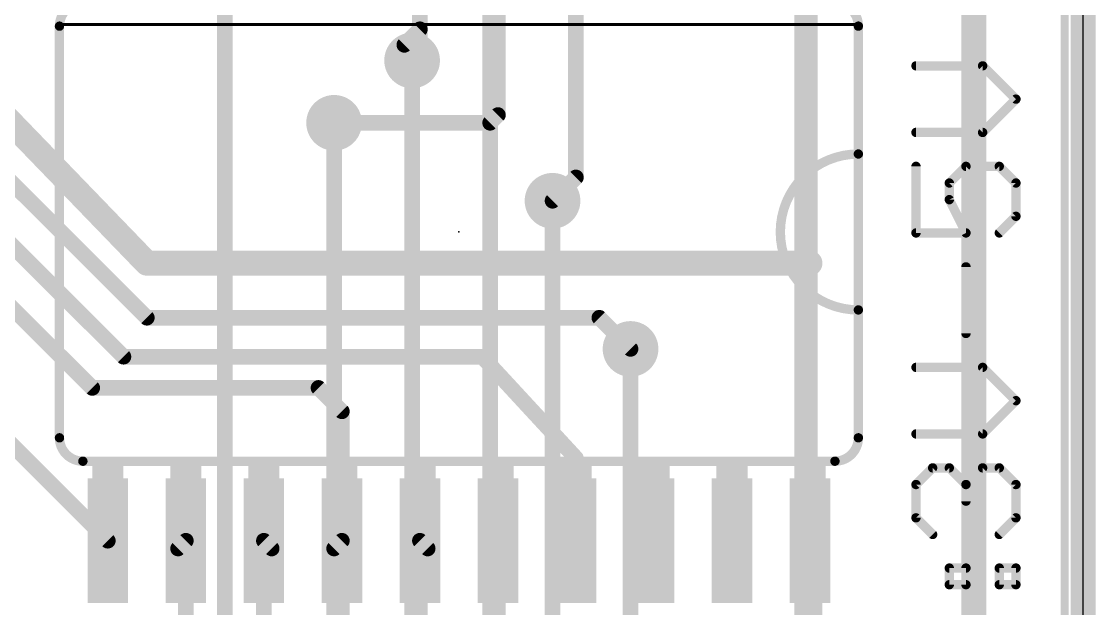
# Model space of a CAD drawing. Extents: x -31.2 to 31.2, y -41.1 to 40.8.
# Drawn here: x 8.12 to 25.6, y 12.15 to 21.72 of the extents above; entities that cross this region are included whole.
import ezdxf

# ---------------------------------------------------------------- set-up
doc = ezdxf.new("R2010")
doc.units = 0
for name, color, linetype in [('1', 12, 'CONTINUOUS'), ('16', 132, 'CONTINUOUS'), ('18', 110, 'CONTINUOUS'), ('20', 53, 'CONTINUOUS'), ('21', 40, 'CONTINUOUS'), ('22', 6, 'CONTINUOUS'), ('23', 40, 'CONTINUOUS'), ('51', 253, 'CONTINUOUS')]:
    doc.layers.add(name, color=color, linetype=linetype)

# ---------------------------------------------------------------- blocks, each defined once
blk = doc.blocks.new('RECT')
blk.add_solid([(-0.5, -0.5), (0.5, -0.5), (-0.5, 0.5), (0.5, 0.5)])
blk = doc.blocks.new('ROUNDV')
at = {"const_width": 0.5}
blk.add_lwpolyline([(0, -0.25, 1), (0, 0.25, 1), (0, -0.25)], format="xyb", dxfattribs=at)

msp = doc.modelspace()

# ---------------------------------------------------------------- linework, layer by layer
at = {"layer": '1'}
for points, const_width in [([(25.4, -40.64), (25.4, 40.64)], 0.4064), ([(23.622, 24.892), (23.622, 0.762)], 0.4064), ([(14.605, 21.59), (14.605, 23.3172)], 0.254), ([(15.875, 20.193), (15.875, 23.3172)], 0.254), ([(17.145, 23.3172), (17.145, 19.177)], 0.254), ([(20.955, 17.78), (20.955, 23.3172)], 0.254), ([(14.351, 21.336), (14.605, 21.59)], 0.254), ([(14.605, 21.463), (14.605, 21.59)], 0.254), ([(6.604, 21.463), (10.16, 17.78)], 0.4064), ([(14.478, 21.082), (14.605, 21.463)], 0.254), ([(6.223, 20.828), (10.16, 16.891)], 0.254), ([(9.779, 16.256), (5.842, 20.193)], 0.254), ([(15.748, 20.066), (15.875, 20.193)], 0.254), ([(13.208, 20.066), (15.748, 20.066)], 0.254), ([(5.461, 19.558), (9.271, 15.748)], 0.254), ([(17.145, 19.177), (16.764, 18.796)], 0.254), ([(10.16, 17.78), (20.955, 17.78)], 0.4064), ([(20.955, 13.2588), (20.955, 17.78)], 0.254), ([(10.16, 16.891), (17.526, 16.891)], 0.254), ([(17.526, 16.891), (18.034, 16.383)], 0.254), ([(15.621, 16.256), (9.779, 16.256)], 0.254), ([(17.145, 14.605), (15.621, 16.256)], 0.254), ([(7.0358, 15.748), (9.525, 13.2588)], 0.254), ([(9.271, 15.748), (12.954, 15.748)], 0.254), ([(12.954, 15.748), (13.335, 15.367)], 0.254), ([(13.335, 15.367), (13.335, 13.2588)], 0.254), ([(17.145, 13.2588), (17.145, 14.605)], 0.254), ([(10.668, 13.1318), (10.795, 13.2588)], 0.254), ([(10.795, 8.001), (10.795, 13.2588)], 0.254), ([(12.192, 13.1318), (12.065, 13.2588)], 0.254), ([(12.065, 8.255), (12.065, 13.2588)], 0.254), ([(13.208, 13.1318), (13.335, 13.2588)], 0.254), ([(13.335, 8.509), (13.335, 13.2588)], 0.254), ([(14.732, 13.1318), (14.605, 13.2588)], 0.254), ([(14.605, 8.763), (14.605, 13.2588)], 0.254), ([(15.875, 13.2588), (15.875, 11.303)], 0.254), ([(20.955, 9.779), (20.955, 13.2588)], 0.4064)]:
    msp.add_lwpolyline(points, dxfattribs=dict(at, const_width=const_width))
for points, const_width in [([(14.6685, 21.59, 1), (14.5415, 21.59)], 0.127), ([(14.6499, 21.5451, 1), (14.5601, 21.6349)], 0.127), ([(14.5415, 21.59, 1), (14.6685, 21.59)], 0.127), ([(14.5415, 21.463, 1), (14.6685, 21.463)], 0.127), ([(14.6652, 21.4429, 1), (14.5448, 21.4831)], 0.127), ([(14.3061, 21.3809, 1), (14.3959, 21.2911)], 0.127), ([(14.4178, 21.1021, 1), (14.5382, 21.0619)], 0.127), ([(15.9199, 20.1481, 1), (15.8301, 20.2379)], 0.127), ([(13.208, 20.1295, 1), (13.208, 20.0025)], 0.127), ([(15.7031, 20.1109, 1), (15.7929, 20.0211)], 0.127), ([(15.748, 20.0025, 1), (15.748, 20.1295)], 0.127), ([(15.8115, 20.193, 1), (15.9385, 20.193)], 0.127), ([(17.0815, 19.177, 1), (17.2085, 19.177)], 0.127), ([(17.1899, 19.1321, 1), (17.1001, 19.2219)], 0.127), ([(16.7191, 18.8409, 1), (16.8089, 18.7511)], 0.127), ([(10.16, 17.8816, 1), (10.16, 17.6784)], 0.2032), ([(10.0869, 17.7094, 1), (10.2331, 17.8506)], 0.2032), ([(21.0185, 17.78, 1), (20.8915, 17.78)], 0.127), ([(20.8915, 17.78, 1), (21.0185, 17.78)], 0.127), ([(20.955, 17.6784, 1), (20.955, 17.8816)], 0.2032), ([(10.16, 16.9545, 1), (10.16, 16.8275)], 0.127), ([(10.1151, 16.8461, 1), (10.2049, 16.9359)], 0.127), ([(17.5709, 16.9359, 1), (17.4811, 16.8461)], 0.127), ([(17.526, 16.8275, 1), (17.526, 16.9545)], 0.127), ([(17.9891, 16.3381, 1), (18.0789, 16.4279)], 0.127), ([(9.779, 16.3195, 1), (9.779, 16.1925)], 0.127), ([(9.7341, 16.2111, 1), (9.8239, 16.3009)], 0.127), ([(15.6677, 16.2991, 1), (15.5743, 16.2129)], 0.127), ([(15.621, 16.1925, 1), (15.621, 16.3195)], 0.127), ([(9.271, 15.8115, 1), (9.271, 15.6845)], 0.127), ([(9.2261, 15.7031, 1), (9.3159, 15.7929)], 0.127), ([(12.9989, 15.7929, 1), (12.9091, 15.7031)], 0.127), ([(12.954, 15.6845, 1), (12.954, 15.8115)], 0.127), ([(13.3985, 15.367, 1), (13.2715, 15.367)], 0.127), ([(13.2901, 15.3221, 1), (13.3799, 15.4119)], 0.127), ([(17.2085, 14.605, 1), (17.0815, 14.605)], 0.127), ([(17.0983, 14.5619, 1), (17.1917, 14.6481)], 0.127), ([(9.4801, 13.2139, 1), (9.5699, 13.3037)], 0.127), ([(10.8585, 13.2588, 1), (10.7315, 13.2588)], 0.127), ([(10.8399, 13.2139, 1), (10.7501, 13.3037)], 0.127), ([(12.1099, 13.3037, 1), (12.0201, 13.2139)], 0.127), ([(12.1285, 13.2588, 1), (12.0015, 13.2588)], 0.127), ([(13.3985, 13.2588, 1), (13.2715, 13.2588)], 0.127), ([(13.2715, 13.2588, 1), (13.3985, 13.2588)], 0.127), ([(13.3799, 13.2139, 1), (13.2901, 13.3037)], 0.127), ([(14.6499, 13.3037, 1), (14.5601, 13.2139)], 0.127), ([(14.6685, 13.2588, 1), (14.5415, 13.2588)], 0.127), ([(15.9385, 13.2588, 1), (15.8115, 13.2588)], 0.127), ([(17.0815, 13.2588, 1), (17.2085, 13.2588)], 0.127), ([(21.0566, 13.2588, 1), (20.8534, 13.2588)], 0.2032), ([(20.8915, 13.2588, 1), (21.0185, 13.2588)], 0.127), ([(10.6231, 13.1767, 1), (10.7129, 13.0869)], 0.127), ([(12.1471, 13.0869, 1), (12.2369, 13.1767)], 0.127), ([(13.1631, 13.1767, 1), (13.2529, 13.0869)], 0.127), ([(14.6871, 13.0869, 1), (14.7769, 13.1767)], 0.127)]:
    msp.add_lwpolyline(points, format="xyb", dxfattribs=dict(at, const_width=const_width))
at = {"layer": '16'}
for points, const_width in [([(25.4, -40.894), (25.4, 40.386)], 0.4064), ([(20.828, 25.908), (20.828, 7.874)], 0.254), ([(11.43, 8.89), (11.43, 24.384)], 0.254), ([(15.748, 9.144), (15.748, 24.257)], 0.254), ([(14.478, 7.874), (14.478, 21.082)], 0.254), ([(13.208, 4.318), (13.208, 20.066)], 0.254), ([(16.764, 7.62), (16.764, 18.796)], 0.254), ([(18.034, 16.383), (18.034, 9.144)], 0.254)]:
    msp.add_lwpolyline(points, dxfattribs=dict(at, const_width=const_width))
at = {"layer": '16', "const_width": 0.127}
for points in [[(14.5415, 21.082, 1), (14.4145, 21.082)], [(13.2715, 20.066, 1), (13.1445, 20.066)], [(16.8275, 18.796, 1), (16.7005, 18.796)], [(18.0975, 16.383, 1), (17.9705, 16.383)]]:
    msp.add_lwpolyline(points, format="xyb", dxfattribs=at)
at = {"layer": '20'}
msp.add_line((25.4, -35.56), (25.4, 35.56), dxfattribs=at)
at = {"layer": '21'}
for points, const_width in [([(9.1186, 22.0218, 0.4142), (8.7376, 21.6408)], 0.1524), ([(21.7424, 21.6408, 0.4142), (21.3614, 22.0218)], 0.1524), ([(8.7757, 21.6408, 1), (8.6995, 21.6408)], 0.0762), ([(8.763, 21.6789, 1), (8.763, 21.6535)], 0.0254), ([(21.7805, 21.6408, 1), (21.7043, 21.6408)], 0.0762), ([(21.717, 21.6535, 1), (21.717, 21.6789)], 0.0254), ([(8.6995, 21.6408, 1), (8.7757, 21.6408)], 0.0762), ([(21.7043, 21.6408, 1), (21.7805, 21.6408)], 0.0762), ([(22.6808, 21.0322, 1), (22.6808, 20.956)], 0.0762), ([(23.7924, 21.0211, 1), (23.7385, 20.9672)], 0.0762), ([(23.7655, 20.956, 1), (23.7655, 21.0322)], 0.0762), ([(24.3347, 20.4249, 1), (24.2809, 20.4787)], 0.0762), ([(24.2809, 20.4249, 1), (24.3347, 20.4787)], 0.0762), ([(22.6808, 19.9476, 1), (22.6808, 19.8714)], 0.0762), ([(23.7385, 19.9364, 1), (23.7924, 19.8825)], 0.0762), ([(23.7655, 19.8714, 1), (23.7655, 19.9476)], 0.0762), ([(21.7424, 19.558, 1), (21.7424, 17.018)], 0.1524), ([(21.7805, 19.558, 1), (21.7043, 19.558)], 0.0762), ([(21.7043, 19.558, 1), (21.7805, 19.558)], 0.0762), ([(21.7424, 19.5199, 1), (21.7424, 19.5961)], 0.0762), ([(22.7189, 19.357, 1), (22.6427, 19.357)], 0.0762), ([(23.4943, 19.3951, 1), (23.4943, 19.3189)], 0.0762), ([(23.5212, 19.33, 1), (23.4674, 19.3839)], 0.0762), ([(24.0636, 19.3839, 1), (24.0097, 19.33)], 0.0762), ([(24.0366, 19.3189, 1), (24.0366, 19.3951)], 0.0762), ([(23.2612, 19.0858, 1), (23.185, 19.0858)], 0.0762), ([(23.1962, 19.1127, 1), (23.2501, 19.0589)], 0.0762), ([(24.3459, 19.0858, 1), (24.2697, 19.0858)], 0.0762), ([(24.2809, 19.0589, 1), (24.3347, 19.1127)], 0.0762), ([(23.2572, 18.8317, 1), (23.1891, 18.7976)], 0.0762), ([(23.185, 18.8146, 1), (23.2612, 18.8146)], 0.0762), ([(24.2697, 18.5435, 1), (24.3459, 18.5435)], 0.0762), ([(24.3347, 18.5165, 1), (24.2809, 18.5704)], 0.0762), ([(22.6808, 18.3104, 1), (22.6808, 18.2342)], 0.0762), ([(22.6427, 18.2723, 1), (22.7189, 18.2723)], 0.0762), ([(23.4602, 18.2553, 1), (23.5284, 18.2893)], 0.0762), ([(23.4943, 18.2342, 1), (23.4943, 18.3104)], 0.0762), ([(24.0097, 18.2993, 1), (24.0636, 18.2454)], 0.0762), ([(23.5324, 17.7198, 1), (23.4562, 17.7198)], 0.0762), ([(21.7805, 17.018, 1), (21.7043, 17.018)], 0.0762), ([(21.7043, 17.018, 1), (21.7805, 17.018)], 0.0762), ([(21.7424, 16.9799, 1), (21.7424, 17.0561)], 0.0762), ([(23.4562, 16.6352, 1), (23.5324, 16.6352)], 0.0762), ([(22.6808, 16.1208, 1), (22.6808, 16.0446)], 0.0762), ([(23.7924, 16.1096, 1), (23.7385, 16.0557)], 0.0762), ([(23.7655, 16.0446, 1), (23.7655, 16.1208)], 0.0762), ([(24.3347, 15.5134, 1), (24.2809, 15.5673)], 0.0762), ([(24.2809, 15.5134, 1), (24.3347, 15.5673)], 0.0762), ([(22.6808, 15.0361, 1), (22.6808, 14.9599)], 0.0762), ([(23.7385, 15.0249, 1), (23.7924, 14.9711)], 0.0762), ([(23.7655, 14.9599, 1), (23.7655, 15.0361)], 0.0762), ([(8.7376, 14.9352, 0.4142), (9.1186, 14.5542)], 0.1524), ([(8.7757, 14.9352, 1), (8.6995, 14.9352)], 0.0762), ([(8.6995, 14.9352, 1), (8.7757, 14.9352)], 0.0762), ([(21.3614, 14.5542, 0.4142), (21.7424, 14.9352)], 0.1524), ([(21.7805, 14.9352, 1), (21.7043, 14.9352)], 0.0762), ([(21.7043, 14.9352, 1), (21.7805, 14.9352)], 0.0762), ([(9.1186, 14.5161, 1), (9.1186, 14.5923)], 0.0762), ([(21.3614, 14.5923, 1), (21.3614, 14.5161)], 0.0762), ([(22.952, 14.4836, 1), (22.952, 14.4074)], 0.0762), ([(22.9789, 14.4186, 1), (22.925, 14.4724)], 0.0762), ([(23.2501, 14.4724, 1), (23.1962, 14.4186)], 0.0762), ([(23.2231, 14.4074, 1), (23.2231, 14.4836)], 0.0762), ([(23.7655, 14.4836, 1), (23.7655, 14.4074)], 0.0762), ([(23.7924, 14.4186, 1), (23.7385, 14.4724)], 0.0762), ([(24.0636, 14.4724, 1), (24.0097, 14.4186)], 0.0762), ([(24.0366, 14.4074, 1), (24.0366, 14.4836)], 0.0762), ([(22.7189, 14.1743, 1), (22.6427, 14.1743)], 0.0762), ([(22.6539, 14.2013, 1), (22.7078, 14.1474)], 0.0762), ([(23.5324, 14.1743, 1), (23.4562, 14.1743)], 0.0762), ([(23.4674, 14.2013, 1), (23.5212, 14.1474)], 0.0762), ([(23.4674, 14.1474, 1), (23.5212, 14.2013)], 0.0762), ([(24.3459, 14.1743, 1), (24.2697, 14.1743)], 0.0762), ([(24.2809, 14.1474, 1), (24.3347, 14.2013)], 0.0762), ([(23.4562, 13.9032, 1), (23.5324, 13.9032)], 0.0762), ([(22.6427, 13.632, 1), (22.7189, 13.632)], 0.0762), ([(22.7078, 13.6589, 1), (22.6539, 13.6051)], 0.0762), ([(24.2697, 13.632, 1), (24.3459, 13.632)], 0.0762), ([(24.3347, 13.6051, 1), (24.2809, 13.6589)], 0.0762), ([(22.925, 13.3339, 1), (22.9789, 13.3878)], 0.0762), ([(24.0097, 13.3878, 1), (24.0636, 13.3339)], 0.0762), ([(23.2612, 12.8134, 1), (23.185, 12.8134)], 0.0762), ([(23.2231, 12.8515, 1), (23.2231, 12.7753)], 0.0762), ([(23.5324, 12.8134, 1), (23.4562, 12.8134)], 0.0762), ([(23.4943, 12.7753, 1), (23.4943, 12.8515)], 0.0762), ([(24.0747, 12.8134, 1), (23.9985, 12.8134)], 0.0762), ([(24.0366, 12.8515, 1), (24.0366, 12.7753)], 0.0762), ([(24.3459, 12.8134, 1), (24.2697, 12.8134)], 0.0762), ([(24.3078, 12.7753, 1), (24.3078, 12.8515)], 0.0762), ([(23.2231, 12.5804, 1), (23.2231, 12.5042)], 0.0762), ([(23.4943, 12.5042, 1), (23.4943, 12.5804)], 0.0762), ([(24.0366, 12.5804, 1), (24.0366, 12.5042)], 0.0762), ([(24.3078, 12.5042, 1), (24.3078, 12.5804)], 0.0762), ([(23.185, 12.5423, 1), (23.2612, 12.5423)], 0.0762), ([(23.4562, 12.5423, 1), (23.5324, 12.5423)], 0.0762), ([(23.9985, 12.5423, 1), (24.0747, 12.5423)], 0.0762), ([(24.2697, 12.5423, 1), (24.3459, 12.5423)], 0.0762)]:
    msp.add_lwpolyline(points, format="xyb", dxfattribs=dict(at, const_width=const_width))
for points, const_width in [([(8.7376, 21.6408), (8.7376, 14.9352)], 0.1524), ([(21.717, 21.6662), (8.763, 21.6662)], 0.0508), ([(21.7424, 19.558), (21.7424, 21.6408)], 0.1524), ([(23.7655, 20.9941), (22.6808, 20.9941)], 0.1524), ([(24.3078, 20.4518), (23.7655, 20.9941)], 0.1524), ([(23.7655, 19.9095), (24.3078, 20.4518)], 0.1524), ([(22.6808, 19.9095), (23.7655, 19.9095)], 0.1524), ([(21.7424, 17.018), (21.7424, 19.558)], 0.1524), ([(22.6808, 19.357), (22.6808, 18.2723)], 0.1524), ([(23.2231, 19.0858), (23.4943, 19.357)], 0.1524), ([(23.4943, 19.357), (24.0366, 19.357)], 0.1524), ([(24.0366, 19.357), (24.3078, 19.0858)], 0.1524), ([(23.2231, 18.8146), (23.2231, 19.0858)], 0.1524), ([(24.3078, 19.0858), (24.3078, 18.5435)], 0.1524), ([(23.4943, 18.2723), (23.2231, 18.8146)], 0.1524), ([(24.3078, 18.5435), (24.0366, 18.2723)], 0.1524), ([(22.6808, 18.2723), (23.4943, 18.2723)], 0.1524), ([(23.4943, 16.6352), (23.4943, 17.7198)], 0.1524), ([(21.7424, 14.9352), (21.7424, 17.018)], 0.1524), ([(23.7655, 16.0827), (22.6808, 16.0827)], 0.1524), ([(24.3078, 15.5403), (23.7655, 16.0827)], 0.1524), ([(23.7655, 14.998), (24.3078, 15.5403)], 0.1524), ([(22.6808, 14.998), (23.7655, 14.998)], 0.1524), ([(22.6808, 14.1743), (22.952, 14.4455)], 0.1524), ([(22.952, 14.4455), (23.2231, 14.4455)], 0.1524), ([(23.2231, 14.4455), (23.4943, 14.1743)], 0.1524), ([(23.4943, 14.1743), (23.7655, 14.4455)], 0.1524), ([(23.7655, 14.4455), (24.0366, 14.4455)], 0.1524), ([(24.0366, 14.4455), (24.3078, 14.1743)], 0.1524), ([(22.6808, 13.632), (22.6808, 14.1743)], 0.1524), ([(23.4943, 14.1743), (23.4943, 13.9032)], 0.1524), ([(24.3078, 14.1743), (24.3078, 13.632)], 0.1524), ([(22.952, 13.3608), (22.6808, 13.632)], 0.1524), ([(24.3078, 13.632), (24.0366, 13.3608)], 0.1524), ([(23.2231, 12.5423), (23.2231, 12.8134)], 0.1524), ([(23.2231, 12.8134), (23.4943, 12.8134)], 0.1524), ([(23.4943, 12.8134), (23.4943, 12.5423)], 0.1524), ([(24.0366, 12.5423), (24.0366, 12.8134)], 0.1524), ([(24.0366, 12.8134), (24.3078, 12.8134)], 0.1524), ([(24.3078, 12.8134), (24.3078, 12.5423)], 0.1524), ([(23.4943, 12.5423), (23.2231, 12.5423)], 0.1524), ([(24.3078, 12.5423), (24.0366, 12.5423)], 0.1524)]:
    msp.add_lwpolyline(points, dxfattribs=dict(at, const_width=const_width))
at = {"layer": '22', "const_width": 0.127}
msp.add_lwpolyline([(25.1, -34.86), (25.1, 34.54)], dxfattribs=at)
at = {"layer": '23'}
msp.add_point((15.24, 18.288), dxfattribs=at)
at = {"layer": '51', "const_width": 0.1524}
msp.add_lwpolyline([(9.1186, 14.5542), (21.3614, 14.5542)], dxfattribs=at)
at = {"layer": '51', "const_width": 0.0762}
for points in [[(9.1186, 14.5923, 1), (9.1186, 14.5161)], [(21.3614, 14.5161, 1), (21.3614, 14.5923)]]:
    msp.add_lwpolyline(points, format="xyb", dxfattribs=at)

# ---------------------------------------------------------------- block references
at = {"layer": '1', "xscale": 0.6604, "yscale": 2.032, "rotation": 180}
for p in [(9.525, 13.2588), (10.795, 13.2588), (12.065, 13.2588), (13.335, 13.2588), (14.605, 13.2588), (15.875, 13.2588), (17.145, 13.2588), (18.415, 13.2588), (19.685, 13.2588), (20.955, 13.2588)]:
    msp.add_blockref('RECT', p, dxfattribs=at)
at = {"layer": '18', "xscale": 0.9064, "yscale": 0.9064}
for p in [(14.478, 21.082), (14.478, 21.082), (13.208, 20.066), (13.208, 20.066), (16.764, 18.796), (16.764, 18.796), (18.034, 16.383), (18.034, 16.383)]:
    msp.add_blockref('ROUNDV', p, dxfattribs=at)
at = {"layer": '51', "xscale": 0.508, "rotation": 180}
for p, yscale in [((9.525, 14.4907), 0.127), ((10.795, 14.4907), 0.127), ((12.065, 14.4907), 0.127), ((13.335, 14.4907), 0.127), ((14.605, 14.4907), 0.127), ((15.875, 14.4907), 0.127), ((17.145, 14.4907), 0.127), ((18.415, 14.4907), 0.127), ((19.685, 14.4907), 0.127), ((20.955, 14.4907), 0.127), ((9.525, 13.6906), 1.4732), ((10.795, 13.6906), 1.4732), ((12.065, 13.6906), 1.4732), ((13.335, 13.6906), 1.4732), ((14.605, 13.6906), 1.4732), ((15.875, 13.6906), 1.4732), ((17.145, 13.6906), 1.4732), ((18.415, 13.6906), 1.4732), ((19.685, 13.6906), 1.4732), ((20.955, 13.6906), 1.4732)]:
    msp.add_blockref('RECT', p, dxfattribs=dict(at, yscale=yscale))

doc.saveas('drawing.dxf')
